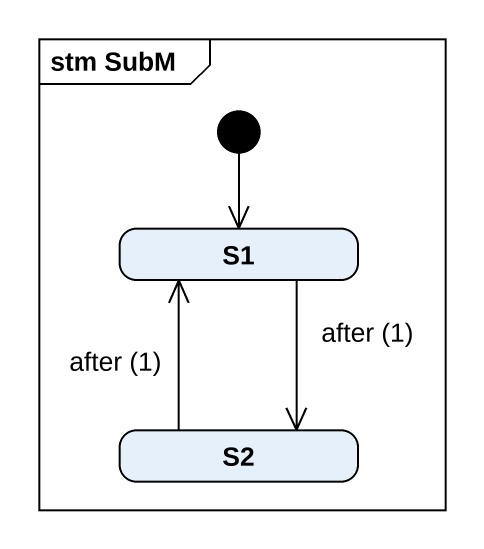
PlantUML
@startuml
mainframe stm SubM
hide empty description
state S1
state S2
[*] --> S1
S1 --> S2 : after (1)
S2 -up-> S1 : after (1)
@enduml
